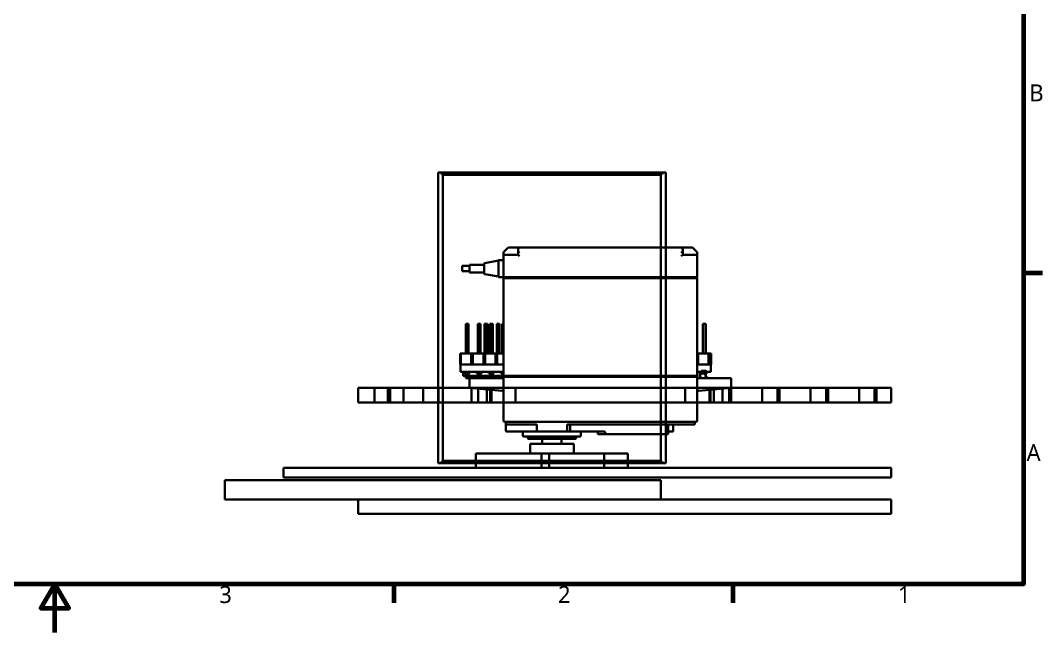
# Model space of a CAD drawing. Header units: millimetres. Extents: x 0 to 420, y 0 to 297.
# Drawn here: x 202.9 to 413.9, y 0 to 126.3 of the extents above; entities that cross this region are included whole.
import ezdxf

# ---------------------------------------------------------------- set-up
doc = ezdxf.new("R2010")
doc.units = ezdxf.units.MM
doc.layers.add('可見 (ISO)', color=7, linetype='Continuous', lineweight=35)
doc.layers.add('圖框 (ISO)', color=1, linetype='Continuous', lineweight=70, true_color=0xff0000)
doc.styles.add('註記文字 (ISO)', font='')
doc.styles.get('註記文字 (ISO)').set_extended_font_data('Microsoft JhengHei')

# ---------------------------------------------------------------- blocks, each defined once
blk = doc.blocks.new('圖框 預設圖框')
at = {"layer": '圖框 (ISO)'}
for p, q in [((410, 74.25), (413.9, 74.25)), ((280, 10), (280, 6.1)), ((350, 10), (350, 6.1))]:
    blk.add_line(p, q, dxfattribs=at)
at = {"layer": '圖框 (ISO)', "flags": 128}
for points in [[(10, 10), (10, 287), (410, 287), (410, 10), (10, 10)], [(210, 0), (210, 10), (207.11, 5), (212.89, 5), (210, 10)]]:
    blk.add_lwpolyline(points, dxfattribs=at)
at = {"layer": '圖框 (ISO)', "char_height": 3.5, "attachment_point": 7, "style": '註記文字 (ISO)'}
for s, insert in [('B', (411.16, 109.63)), ('A', (410.6, 35.38)), ('3', (243.95, 6.04)), ('2', (313.87, 6.1)), ('1', (384.04, 6.1))]:
    blk.add_mtext(s, dxfattribs=dict(at, insert=insert))

msp = doc.modelspace()

# ---------------------------------------------------------------- linework, layer by layer
at = {"layer": '可見 (ISO)'}
for p, q in [((336.12, 94.97), (289.12, 94.97)), ((289.12, 34.97), (289.12, 94.97)), ((335.62, 94.97), (289.62, 94.97)), ((290.12, 94.47), (289.62, 94.97)), ((335.12, 94.47), (335.62, 94.97)), ((336.12, 34.97), (336.12, 94.97)), ((335.12, 94.47), (290.12, 94.47)), ((290.12, 35.47), (290.12, 94.47)), ((335.12, 35.47), (335.12, 94.47)), ((302.62, 77.67), (302.62, 78.35)), ((302.92, 78.77), (302.71, 78.56)), ((303.12, 78.97), (302.92, 78.77)), ((303.48, 79.33), (303.12, 78.97)), ((303.83, 79.47), (304.12, 79.47)), ((304.12, 79.47), (306.12, 79.47)), ((305.62, 78.77), (305.62, 78.97)), ((305.62, 77.97), (305.62, 78.77)), ((305.71, 78.56), (305.92, 78.35)), ((306.12, 79.47), (339.12, 79.47)), ((339.12, 79.47), (341.12, 79.47)), ((339.53, 78.56), (339.32, 78.35)), ((339.62, 78.97), (339.62, 78.77)), ((339.62, 78.77), (339.62, 77.97)), ((341.12, 79.47), (341.42, 79.47)), ((342.12, 78.97), (341.77, 79.33)), ((342.32, 78.77), (342.12, 78.97)), ((342.53, 78.56), (342.32, 78.77)), ((342.62, 78.35), (342.62, 77.67)), ((298.62, 75.48), (298.62, 76.05)), ((298.79, 76.25), (301.62, 76.75)), ((301.62, 76.85), (302.62, 76.85)), ((301.62, 73.35), (301.62, 76.85)), ((302.62, 73.35), (302.62, 77.67)), ((303.12, 77.97), (302.92, 77.97)), ((303.12, 77.97), (305.62, 77.97)), ((305.62, 77.97), (305.92, 77.67)), ((339.62, 77.97), (339.32, 77.67)), ((339.62, 77.97), (342.12, 77.97)), ((342.32, 77.97), (342.12, 77.97)), ((342.62, 77.67), (342.62, 73.35)), ((294.12, 75.65), (294.12, 74.55)), ((294.12, 75.65), (295.62, 75.65)), ((294.12, 74.55), (295.62, 74.55)), ((295.62, 75.9), (295.62, 74.3)), ((295.62, 75.9), (298.62, 75.9)), ((295.62, 74.3), (298.62, 74.3)), ((298.62, 74.15), (298.62, 74.72)), ((301.62, 73.45), (298.79, 73.95)), ((301.62, 73.35), (302.62, 73.35)), ((302.62, 73.35), (302.8, 73.25)), ((302.62, 73.35), (303.12, 73.35)), ((302.8, 73.25), (302.62, 73.15)), ((302.62, 73.15), (303.12, 73.15)), ((302.62, 52.97), (302.62, 73.15)), ((302.8, 73.25), (303.12, 73.25)), ((342.12, 73.35), (303.12, 73.35)), ((342.12, 73.25), (303.12, 73.25)), ((342.12, 73.15), (303.12, 73.15)), ((342.12, 73.35), (342.62, 73.35)), ((342.12, 73.25), (342.45, 73.25)), ((342.12, 73.15), (342.62, 73.15)), ((342.62, 73.35), (342.45, 73.25)), ((342.45, 73.25), (342.62, 73.15)), ((342.62, 73.15), (342.62, 52.97)), ((295.32, 63.68), (294.82, 63.68)), ((294.82, 63.68), (294.82, 57.59)), ((295.4, 63.68), (295.32, 63.68)), ((295.32, 63.68), (295.32, 57.59)), ((295.4, 63.68), (295.4, 57.59)), ((297.82, 63.68), (297.32, 63.68)), ((297.32, 63.68), (297.32, 57.59)), ((297.91, 63.68), (297.82, 63.68)), ((297.82, 63.68), (297.82, 57.59)), ((297.91, 63.68), (297.91, 57.59)), ((299.22, 63.68), (298.72, 63.68)), ((298.72, 63.68), (298.72, 57.59)), ((299.31, 63.68), (299.22, 63.68)), ((299.22, 63.68), (299.22, 57.59)), ((299.31, 63.68), (299.31, 57.59)), ((300.32, 63.68), (299.82, 63.68)), ((299.82, 63.68), (299.82, 57.59)), ((300.41, 63.68), (300.32, 63.68)), ((300.32, 63.68), (300.32, 57.59)), ((300.41, 63.68), (300.41, 57.59)), ((301.73, 63.68), (301.23, 63.68)), ((301.23, 63.68), (301.23, 57.59)), ((301.81, 63.68), (301.73, 63.68)), ((301.73, 63.68), (301.73, 57.59)), ((301.81, 63.68), (301.81, 57.59)), ((302.62, 63.68), (302.33, 63.68)), ((302.33, 63.68), (302.33, 57.59)), ((344.29, 63.68), (343.79, 63.68)), ((343.79, 63.68), (343.79, 57.59)), ((344.37, 63.68), (344.29, 63.68)), ((344.29, 63.68), (344.29, 57.59)), ((344.37, 63.68), (344.37, 57.59)), ((293.68, 57.59), (293.82, 57.59)), ((293.68, 55.3), (293.68, 57.59)), ((295.98, 57.59), (293.82, 57.59)), ((293.82, 57.59), (293.82, 55.3)), ((295.98, 57.59), (296.18, 57.59)), ((295.98, 55.3), (295.98, 57.59)), ((296.18, 57.59), (296.33, 57.59)), ((296.18, 57.59), (296.18, 55.3)), ((298.48, 57.59), (296.33, 57.59)), ((296.33, 57.59), (296.33, 55.3)), ((298.48, 57.59), (298.68, 57.59)), ((298.48, 55.3), (298.48, 57.59)), ((298.68, 57.59), (298.83, 57.59)), ((298.68, 57.59), (298.68, 55.3)), ((300.98, 57.59), (298.83, 57.59)), ((298.83, 57.59), (298.83, 55.3)), ((300.98, 57.59), (301.19, 57.59)), ((300.98, 55.3), (300.98, 57.59)), ((301.19, 57.59), (301.33, 57.59)), ((301.19, 57.59), (301.19, 55.3)), ((302.62, 57.59), (301.33, 57.59)), ((301.33, 57.59), (301.33, 55.3)), ((342.62, 57.59), (342.65, 57.59)), ((342.65, 57.59), (342.79, 57.59)), ((342.65, 57.59), (342.65, 55.3)), ((344.94, 57.59), (342.79, 57.59)), ((342.79, 57.59), (342.79, 55.3)), ((344.94, 57.59), (345.15, 57.59)), ((344.94, 55.3), (344.94, 57.59)), ((345.48, 57.59), (345.15, 57.59)), ((345.15, 57.59), (345.15, 55.3)), ((345.48, 55.3), (345.48, 57.59)), ((293.82, 55.3), (293.68, 55.3)), ((293.74, 53.78), (293.74, 55.3)), ((293.98, 55.3), (293.82, 55.3)), ((294.38, 55.3), (293.98, 55.3)), ((302.62, 55.3), (294.38, 55.3)), ((345.4, 55.3), (342.62, 55.3)), ((345.48, 55.3), (345.15, 55.3)), ((345.41, 53.78), (345.41, 55.3)), ((293.74, 53.78), (294.38, 53.78)), ((294.29, 53.01), (294.29, 53.77)), ((294.82, 53.01), (294.29, 53.01)), ((302.62, 53.78), (294.38, 53.78)), ((294.82, 53.49), (294.82, 52.51)), ((295.32, 53.49), (295.32, 52.51)), ((295.4, 53.36), (295.4, 52.51)), ((297.32, 53.01), (295.4, 53.01)), ((297.32, 53.49), (297.32, 52.51)), ((297.82, 53.49), (297.82, 52.51)), ((297.91, 53.36), (297.91, 52.51)), ((299.82, 53.01), (297.91, 53.01)), ((298.72, 53.01), (298.72, 52.51)), ((299.22, 53.01), (299.22, 52.51)), ((299.31, 53.01), (299.31, 52.51)), ((299.82, 53.49), (299.82, 52.51)), ((300.32, 53.49), (300.32, 52.51)), ((300.41, 53.36), (300.41, 52.51)), ((302.33, 53.01), (300.41, 53.01)), ((301.18, 52.47), (301.18, 53.01)), ((302.33, 53.49), (302.33, 52.51)), ((302.62, 52.97), (303.12, 52.97)), ((302.62, 52.97), (302.8, 52.87)), ((302.8, 52.87), (302.62, 52.77)), ((302.62, 50.17), (302.62, 52.77)), ((302.62, 52.77), (303.12, 52.77)), ((302.8, 52.87), (303.12, 52.87)), ((342.12, 52.97), (303.12, 52.97)), ((342.12, 52.87), (303.12, 52.87)), ((342.12, 52.77), (303.12, 52.77)), ((342.12, 52.97), (342.62, 52.97)), ((342.12, 52.87), (342.45, 52.87)), ((342.12, 52.77), (342.62, 52.77)), ((342.62, 52.97), (342.45, 52.87)), ((342.45, 52.87), (342.62, 52.77)), ((343.35, 53.78), (342.62, 53.78)), ((342.62, 53.76), (342.73, 53.77)), ((342.62, 53.75), (343.33, 53.75)), ((342.62, 50.17), (342.62, 52.77)), ((342.73, 53.77), (342.73, 53.75)), ((343.26, 53.59), (343.18, 53.06)), ((343.3, 53.38), (343.21, 52.85)), ((343.33, 53.75), (343.4, 53.84)), ((343.33, 53.45), (343.33, 53.75)), ((343.78, 53.45), (343.33, 53.45)), ((343.94, 53.99), (343.56, 53.99)), ((343.56, 53.56), (343.63, 53.65)), ((343.78, 53.45), (343.78, 53.45)), ((344.23, 53.45), (343.78, 53.45)), ((344.17, 53.81), (343.79, 53.81)), ((343.94, 53.99), (344.17, 53.81)), ((344.01, 53.99), (344.39, 53.99)), ((344.08, 53.65), (344.01, 53.56)), ((344.01, 53.56), (344.08, 53.65)), ((344.23, 53.45), (344.23, 53.45)), ((344.62, 53.81), (344.24, 53.81)), ((344.35, 52.85), (344.26, 53.38)), ((344.39, 53.06), (344.32, 53.46)), ((344.37, 53.36), (344.37, 53.16)), ((344.4, 53.99), (344.63, 53.81)), ((344.46, 53.56), (344.53, 53.65)), ((345.4, 53.78), (344.62, 53.78)), ((345.4, 53.78), (345.41, 53.78)), ((295.32, 52.51), (294.82, 52.51)), ((295.4, 52.51), (295.32, 52.51)), ((295.62, 50.47), (295.62, 52.47)), ((297.12, 52.47), (295.62, 52.47)), ((302.32, 52.47), (297.12, 52.47)), ((297.82, 52.51), (297.32, 52.51)), ((297.91, 52.51), (297.82, 52.51)), ((299.22, 52.51), (298.72, 52.51)), ((299.31, 52.51), (299.22, 52.51)), ((300.32, 52.51), (299.82, 52.51)), ((300.41, 52.51), (300.32, 52.51)), ((302.46, 52.51), (302.33, 52.51)), ((342.92, 52.47), (348.12, 52.47)), ((343.2, 52.67), (343.15, 52.67)), ((343.15, 52.47), (343.15, 52.67)), ((343.46, 52.67), (343.2, 52.67)), ((344.61, 52.67), (344.37, 52.67)), ((344.37, 52.67), (344.37, 52.67)), ((344.61, 52.67), (344.7, 52.67)), ((349.62, 52.47), (348.12, 52.47)), ((349.62, 52.47), (349.62, 50.47)), ((295.62, 50.47), (272.62, 50.47)), ((272.62, 50.47), (290.12, 50.47)), ((272.62, 50.47), (382.62, 50.47)), ((272.62, 47.47), (272.62, 50.47)), ((272.62, 50.47), (272.62, 47.47)), ((272.62, 50.47), (272.62, 47.47)), ((272.62, 50.47), (272.62, 47.47)), ((276.02, 50.47), (279.22, 50.47)), ((276.02, 50.47), (279.22, 50.47)), ((276.02, 47.47), (276.02, 50.47)), ((276.02, 47.47), (276.02, 50.47)), ((278.78, 50.47), (281.98, 50.47)), ((278.78, 47.47), (278.78, 50.47)), ((279.22, 47.47), (279.22, 50.47)), ((279.22, 47.47), (279.22, 50.47)), ((281.98, 47.47), (281.98, 50.47)), ((286.02, 50.47), (289.22, 50.47)), ((286.02, 50.47), (289.22, 50.47)), ((286.02, 50.47), (289.22, 50.47)), ((286.02, 50.47), (289.22, 50.47)), ((286.02, 50.47), (289.22, 50.47)), ((286.02, 50.47), (286.02, 47.47)), ((286.02, 50.47), (286.02, 47.47)), ((286.02, 50.47), (286.02, 47.47)), ((286.02, 50.47), (286.02, 47.47)), ((286.02, 50.47), (286.02, 47.47)), ((289.12, 50.47), (336.12, 50.47)), ((289.12, 47.47), (289.12, 50.47)), ((289.22, 50.47), (289.22, 47.47)), ((289.22, 50.47), (289.22, 47.47)), ((289.22, 50.47), (289.22, 47.47)), ((289.22, 50.47), (289.22, 47.47)), ((289.22, 50.47), (289.22, 47.47)), ((290.12, 50.47), (290.12, 47.47)), ((295.62, 50.47), (297.12, 50.47)), ((295.62, 50.47), (302.32, 49.89)), ((296.02, 50.44), (296.02, 47.47)), ((296.02, 50.44), (296.02, 47.47)), ((296.02, 50.44), (296.02, 47.47)), ((296.02, 50.44), (296.02, 47.47)), ((296.02, 50.44), (296.02, 47.47)), ((302.32, 50.47), (297.12, 50.47)), ((297.39, 47.47), (297.39, 50.47)), ((297.39, 47.47), (297.39, 50.32)), ((299.22, 50.16), (299.22, 47.47)), ((299.22, 50.16), (299.22, 47.47)), ((299.22, 50.16), (299.22, 47.47)), ((299.22, 50.16), (299.22, 47.47)), ((299.22, 50.16), (299.22, 47.47)), ((299.85, 47.47), (299.85, 50.47)), ((299.85, 47.47), (299.85, 50.1)), ((300.12, 50.47), (305.12, 50.47)), ((300.12, 50.47), (300.12, 47.47)), ((300.12, 50.08), (300.12, 47.47)), ((302.35, 49.88), (302.32, 49.89)), ((302.62, 43.77), (302.62, 50.17)), ((305.12, 47.47), (305.12, 50.47)), ((340.12, 50.47), (305.12, 50.47)), ((336.12, 47.47), (336.12, 50.47)), ((340.12, 47.47), (340.12, 50.47)), ((340.12, 50.47), (345.12, 50.47)), ((342.62, 50.17), (342.62, 43.77)), ((342.92, 49.89), (342.9, 49.88)), ((342.92, 50.47), (348.12, 50.47)), ((349.62, 50.47), (342.92, 49.89)), ((345.12, 50.47), (345.12, 47.47)), ((345.12, 50.08), (345.12, 47.47)), ((345.39, 47.47), (345.39, 50.47)), ((345.39, 47.47), (345.39, 50.1)), ((346.02, 50.16), (346.02, 47.47)), ((346.02, 50.16), (346.02, 47.47)), ((346.02, 50.16), (346.02, 47.47)), ((346.02, 50.16), (346.02, 47.47)), ((346.02, 50.16), (346.02, 47.47)), ((347.85, 47.47), (347.85, 50.47)), ((347.85, 47.47), (347.85, 50.32)), ((348.12, 50.47), (349.62, 50.47)), ((349.22, 50.44), (349.22, 47.47)), ((349.22, 50.44), (349.22, 47.47)), ((349.22, 50.44), (349.22, 47.47)), ((349.22, 50.44), (349.22, 47.47)), ((349.22, 50.44), (349.22, 47.47)), ((349.62, 50.47), (359.62, 50.47)), ((349.62, 50.47), (359.62, 50.47)), ((349.62, 50.47), (359.62, 50.47)), ((349.62, 50.47), (349.62, 47.47)), ((349.62, 50.47), (349.62, 47.47)), ((349.62, 50.47), (349.62, 47.47)), ((382.62, 50.47), (349.62, 50.47)), ((356.02, 50.47), (359.22, 50.47)), ((356.02, 50.47), (359.22, 50.47)), ((356.02, 50.47), (359.22, 50.47)), ((356.02, 50.47), (359.22, 50.47)), ((356.02, 50.47), (359.22, 50.47)), ((356.02, 50.47), (356.02, 47.47)), ((356.02, 50.47), (356.02, 47.47)), ((356.02, 50.47), (356.02, 47.47)), ((356.02, 50.47), (356.02, 47.47)), ((356.02, 50.47), (356.02, 47.47)), ((359.22, 50.47), (359.22, 47.47)), ((359.22, 50.47), (359.22, 47.47)), ((359.22, 50.47), (359.22, 47.47)), ((359.22, 50.47), (359.22, 47.47)), ((359.22, 50.47), (359.22, 47.47)), ((359.62, 50.47), (359.62, 47.47)), ((359.62, 50.47), (359.62, 47.47)), ((359.62, 50.47), (359.62, 47.47)), ((366.02, 50.47), (369.22, 50.47)), ((366.02, 50.47), (369.22, 50.47)), ((366.02, 50.47), (369.22, 50.47)), ((366.02, 50.47), (369.22, 50.47)), ((366.02, 50.47), (369.22, 50.47)), ((366.02, 50.47), (366.02, 47.47)), ((366.02, 50.47), (366.02, 47.47)), ((366.02, 50.47), (366.02, 47.47)), ((366.02, 50.47), (366.02, 47.47)), ((366.02, 50.47), (366.02, 47.47)), ((369.22, 50.47), (369.22, 47.47)), ((369.22, 50.47), (369.22, 47.47)), ((369.22, 50.47), (369.22, 47.47)), ((369.22, 50.47), (369.22, 47.47)), ((369.22, 50.47), (369.22, 47.47)), ((369.62, 50.47), (379.62, 50.47)), ((369.62, 50.47), (379.62, 50.47)), ((369.62, 50.47), (379.62, 50.47)), ((369.62, 50.47), (369.62, 47.47)), ((369.62, 50.47), (369.62, 47.47)), ((369.62, 50.47), (369.62, 47.47)), ((376.02, 50.47), (379.22, 50.47)), ((376.02, 50.47), (379.22, 50.47)), ((376.02, 50.47), (379.22, 50.47)), ((376.02, 50.47), (379.22, 50.47)), ((376.02, 50.47), (379.22, 50.47)), ((376.02, 50.47), (376.02, 47.47)), ((376.02, 50.47), (376.02, 47.47)), ((376.02, 50.47), (376.02, 47.47)), ((376.02, 50.47), (376.02, 47.47)), ((376.02, 50.47), (376.02, 47.47)), ((376.02, 50.47), (379.22, 50.47)), ((376.02, 50.47), (379.22, 50.47)), ((376.02, 47.47), (376.02, 50.47)), ((376.02, 47.47), (376.02, 50.47)), ((379.22, 50.47), (379.22, 47.47)), ((379.22, 50.47), (379.22, 47.47)), ((379.22, 50.47), (379.22, 47.47)), ((379.22, 50.47), (379.22, 47.47)), ((379.22, 50.47), (379.22, 47.47)), ((379.22, 47.47), (379.22, 50.47)), ((379.22, 47.47), (379.22, 50.47)), ((379.62, 50.47), (379.62, 47.47)), ((379.62, 50.47), (379.62, 47.47)), ((379.62, 50.47), (379.62, 47.47)), ((382.62, 50.47), (382.62, 47.47)), ((382.62, 50.47), (382.62, 47.47)), ((290.12, 47.47), (272.62, 47.47)), ((382.62, 47.47), (272.62, 47.47)), ((272.62, 47.47), (302.62, 47.47)), ((279.22, 47.47), (276.02, 47.47)), ((279.22, 47.47), (276.02, 47.47)), ((281.98, 47.47), (278.78, 47.47)), ((289.22, 47.47), (286.02, 47.47)), ((289.22, 47.47), (286.02, 47.47)), ((289.22, 47.47), (286.02, 47.47)), ((289.22, 47.47), (286.02, 47.47)), ((289.22, 47.47), (286.02, 47.47)), ((336.12, 47.47), (289.12, 47.47)), ((299.22, 47.47), (296.02, 47.47)), ((299.22, 47.47), (296.02, 47.47)), ((299.22, 47.47), (296.02, 47.47)), ((299.22, 47.47), (296.02, 47.47)), ((299.22, 47.47), (296.02, 47.47)), ((299.85, 47.47), (297.39, 47.47)), ((299.85, 47.47), (297.39, 47.47)), ((302.62, 47.47), (300.12, 47.47)), ((305.12, 47.47), (300.12, 47.47)), ((305.12, 47.47), (340.12, 47.47)), ((345.12, 47.47), (340.12, 47.47)), ((345.12, 47.47), (342.62, 47.47)), ((342.62, 47.47), (382.62, 47.47)), ((347.85, 47.47), (345.39, 47.47)), ((347.85, 47.47), (345.39, 47.47)), ((349.22, 47.47), (346.02, 47.47)), ((349.22, 47.47), (346.02, 47.47)), ((349.22, 47.47), (346.02, 47.47)), ((349.22, 47.47), (346.02, 47.47)), ((349.22, 47.47), (346.02, 47.47)), ((359.62, 47.47), (349.62, 47.47)), ((359.62, 47.47), (349.62, 47.47)), ((359.62, 47.47), (349.62, 47.47)), ((359.22, 47.47), (356.02, 47.47)), ((359.22, 47.47), (356.02, 47.47)), ((359.22, 47.47), (356.02, 47.47)), ((359.22, 47.47), (356.02, 47.47)), ((359.22, 47.47), (356.02, 47.47)), ((369.22, 47.47), (366.02, 47.47)), ((369.22, 47.47), (366.02, 47.47)), ((369.22, 47.47), (366.02, 47.47)), ((369.22, 47.47), (366.02, 47.47)), ((369.22, 47.47), (366.02, 47.47)), ((379.62, 47.47), (369.62, 47.47)), ((379.62, 47.47), (369.62, 47.47)), ((379.62, 47.47), (369.62, 47.47)), ((379.22, 47.47), (376.02, 47.47)), ((379.22, 47.47), (376.02, 47.47)), ((379.22, 47.47), (376.02, 47.47)), ((379.22, 47.47), (376.02, 47.47)), ((379.22, 47.47), (376.02, 47.47)), ((379.22, 47.47), (376.02, 47.47)), ((379.22, 47.47), (376.02, 47.47)), ((302.92, 43.47), (303.12, 43.47)), ((342.12, 43.47), (303.12, 43.47)), ((303.12, 42.97), (303.12, 43.47)), ((309.5, 42.97), (303.12, 42.97)), ((303.12, 41.67), (303.12, 42.97)), ((309.5, 41.67), (309.5, 42.97)), ((342.12, 42.97), (315.74, 42.97)), ((315.74, 41.67), (315.74, 42.97)), ((316.42, 41.67), (316.42, 42.97)), ((336.62, 40.97), (336.62, 42.97)), ((337.62, 41.47), (337.62, 42.97)), ((342.12, 43.47), (342.32, 43.47)), ((342.12, 42.97), (342.12, 43.47)), ((303.32, 41.47), (309.53, 41.47)), ((306.62, 40.67), (306.62, 41.27)), ((306.82, 40.47), (318.42, 40.47)), ((307.62, 40.17), (307.62, 40.27)), ((315.71, 41.47), (309.53, 41.47)), ((315.71, 41.47), (316.38, 41.47)), ((323.42, 41.47), (316.38, 41.47)), ((317.62, 40.17), (317.62, 40.27)), ((318.62, 40.67), (318.62, 41.27)), ((322.12, 40.97), (322.12, 41.27)), ((322.12, 40.97), (323.62, 40.97)), ((323.62, 40.97), (323.62, 41.27)), ((323.62, 40.97), (323.82, 40.97)), ((336.62, 40.97), (323.82, 40.97)), ((336.62, 41.47), (337.62, 41.47)), ((307.82, 39.97), (317.42, 39.97)), ((317.12, 38.97), (308.12, 38.97)), ((308.12, 38.97), (308.12, 36.97)), ((310.62, 38.97), (310.62, 39.77)), ((314.62, 38.97), (314.62, 39.77)), ((317.12, 38.97), (317.12, 36.97)), ((299.7, 36.97), (296.94, 36.97)), ((296.94, 36.97), (296.94, 33.97)), ((299.7, 36.97), (310.46, 36.97)), ((312.02, 36.97), (310.46, 36.97)), ((310.46, 36.97), (310.46, 33.97)), ((312.02, 36.97), (312.02, 33.97)), ((312.02, 36.97), (319.91, 36.97)), ((323.38, 36.97), (319.91, 36.97)), ((323.38, 36.97), (327.66, 36.97)), ((323.38, 36.97), (323.38, 33.97)), ((328.31, 36.97), (327.66, 36.97)), ((328.31, 36.97), (328.31, 33.97)), ((257.24, 31.97), (257.24, 33.97)), ((382.62, 33.97), (257.24, 33.97)), ((336.12, 34.97), (289.12, 34.97)), ((290.12, 35.47), (289.62, 34.97)), ((335.62, 34.97), (289.62, 34.97)), ((335.12, 35.47), (290.12, 35.47)), ((335.12, 35.47), (335.62, 34.97)), ((382.62, 31.97), (382.62, 33.97)), ((257.24, 31.97), (382.62, 31.97)), ((245.12, 31.47), (245.12, 27.47)), ((245.12, 31.47), (312.62, 31.47)), ((312.62, 31.47), (335.12, 31.47)), ((335.12, 31.47), (335.12, 27.47)), ((245.12, 27.47), (272.62, 27.47)), ((272.62, 27.47), (272.62, 24.47)), ((272.62, 27.47), (382.62, 27.47)), ((382.62, 24.47), (382.62, 27.47)), ((382.62, 24.47), (272.62, 24.47))]:
    msp.add_line(p, q, dxfattribs=at)
for centre, radius, start, end in [((302.92, 78.35), 0.3, 135, 180), ((303.83, 78.97), 0.5, 90, 135), ((306.12, 78.97), 0.5, 135, 180), ((305.92, 78.77), 0.3, 180, 225), ((306.12, 78.97), 0.5, 90, 135), ((339.12, 78.97), 0.5, 45, 90), ((339.12, 78.97), 0.5, 0, 45), ((339.32, 78.77), 0.3, 315, 0), ((341.42, 78.97), 0.5, 45, 90), ((342.32, 78.35), 0.3, 0, 45), ((298.82, 76.05), 0.2, 100, 180), ((302.92, 77.67), 0.3, 90, 180), ((342.32, 77.67), 0.3, 0, 90), ((298.82, 74.15), 0.2, 180, 260), ((294.22, 53.14), 0.635, 20.2578, 90), ((296, 53.14), 0.635, 90, 173.805), ((296.72, 53.14), 0.635, 20.2578, 90), ((298.5, 53.14), 0.635, 90, 173.805), ((299.23, 53.14), 0.635, 20.2578, 90), ((301.01, 53.14), 0.635, 90, 173.805), ((301.73, 53.14), 0.635, 20.2578, 90), ((302.32, 52.77), 0.3, 270, 0), ((342.92, 52.77), 0.3, 180, 270), ((343.19, 53.14), 0.635, 76.5272, 90), ((344.97, 53.14), 0.635, 90, 166.637), ((302.32, 50.17), 0.3, 0, 90), ((302.32, 49.59), 0.3, 0, 85), ((342.92, 50.17), 0.3, 90, 180), ((342.92, 49.59), 0.3, 95, 180), ((302.92, 43.77), 0.3, 180, 270), ((342.32, 43.77), 0.3, 270, 0), ((306.42, 41.27), 0.2, 0, 90), ((306.82, 40.67), 0.2, 180, 270), ((307.42, 40.27), 0.2, 0, 90), ((307.82, 40.17), 0.2, 180, 270), ((317.42, 40.17), 0.2, 270, 0), ((317.82, 40.27), 0.2, 90, 180), ((318.42, 40.67), 0.2, 270, 0), ((318.82, 41.27), 0.2, 90, 180), ((321.92, 41.27), 0.2, 0, 90), ((323.42, 41.27), 0.2, 0, 90), ((310.42, 39.77), 0.2, 0, 90), ((314.82, 39.77), 0.2, 90, 180)]:
    msp.add_arc(centre, radius, start, end, dxfattribs=at)
for centre, major_axis, ratio, start_param, end_param in [((342.53, 53.77), (0.2, 0.001), 0.017201, 6.113316, 7.400463), ((343.24, 52.67), (0, -0.55), 0.169028, 3.927, 4.694613), ((343.24, 52.67), (0, -0.25), 0.169028, 3.926991, 4.694208), ((343.33, 53.2), (0, 0.55), 0.169028, 0, 0.785398), ((343.33, 53.2), (0, 0.25), 0.169028, 0, 0.785398), ((343.33, 53.75), (0, -0.301), 0.985611, 0.001599, 0.897273), ((343.43, 53.84), (0.126, 0.155), 0.132117, 0.106564, 1.677361), ((343.67, 53.65), (0.126, 0.155), 0.132117, 0.106564, 1.677361), ((343.78, 53.75), (0, -0.301), 0.985611, 0, 0.897273), ((343.78, 53.75), (0, -0.301), 0.985611, 0, 0.897273), ((343.82, 53.84), (0.126, 0.155), 0.132117, 0, 0.106564), ((343.89, 53.84), (0.126, 0.155), 0.132117, 0.106564, 0.681485), ((344.12, 53.65), (0.126, 0.155), 0.132117, 0.106564, 1.677361), ((344.05, 53.65), (0.126, 0.155), 0.132117, 4.818953, 6.38975), ((344.23, 53.75), (0, -0.301), 0.985611, 0.001066, 0.897273), ((344.23, 53.2), (0, 0.25), 0.169028, 5.497787, 6.283185), ((344.32, 52.67), (0, 0.25), 0.169028, 4.730156, 5.497787), ((344.27, 53.84), (0.126, 0.155), 0.132117, 0, 0.106564), ((344.32, 52.67), (0, 0.55), 0.169028, 4.730165, 5.497778), ((344.5, 53.65), (0.126, 0.155), 0.132117, 4.818953, 6.38975), ((343.24, 52.67), (0, -0.55), 0.169028, 4.694622, 4.712389), ((343.24, 52.67), (0, -0.25), 0.169028, 4.694622, 4.712389), ((343.2, 52.47), (0, 0.2), 0.499236, 4.735011, 6.283185), ((343.46, 52.47), (0, 0.2), 0.499236, 4.735011, 6.283185), ((344.32, 52.67), (0, 0.25), 0.169028, 4.712389, 4.730156), ((344.32, 52.67), (0, 0.55), 0.169028, 4.712389, 4.730156), ((344.7, 52.47), (0, 0.2), 0.759409, 4.735011, 6.283185)]:
    msp.add_ellipse(centre, major_axis=major_axis, ratio=ratio, start_param=start_param, end_param=end_param, dxfattribs=at)
for points, knots in [([(298.62, 74.72), (298.62, 74.75), (298.62, 74.79), (298.62, 74.86), (298.62, 74.91), (298.62, 74.98), (298.62, 75.01), (298.62, 75.06), (298.62, 75.07), (298.62, 75.09), (298.62, 75.1), (298.62, 75.12), (298.62, 75.14), (298.62, 75.17), (298.62, 75.18), (298.62, 75.2), (298.62, 75.21), (298.62, 75.24), (298.62, 75.26), (298.62, 75.3), (298.62, 75.31), (298.62, 75.37), (298.62, 75.43), (298.62, 75.48)], [0, 0, 0, 0, 0.01158153, 0.01158153, 0.02452537, 0.02452537, 0.03373136, 0.03373136, 0.03909532, 0.03909532, 0.03977903, 0.03977903, 0.04521829, 0.04521829, 0.04993871, 0.04993871, 0.05096258, 0.05096258, 0.05874214, 0.05874214, 0.06156382, 0.06156382, 0.07956693, 0.07956693, 0.07956693, 0.07956693]), ([(303.32, 41.47), (303.32, 41.47), (303.32, 41.47), (303.29, 41.47), (303.27, 41.48), (303.22, 41.5), (303.2, 41.52), (303.16, 41.55), (303.15, 41.57), (303.13, 41.62), (303.12, 41.65), (303.12, 41.67)], [-0.06325149, -0.06325149, -0.06325149, -0.06325149, -0.06304851, -0.06304851, -0.05490318, -0.05490318, -0.047025, -0.047025, -0.03924916, -0.03924916, -0.03152426, -0.03152426, -0.03152426, -0.03152426]), ([(309.53, 41.47), (309.53, 41.47), (309.53, 41.47), (309.53, 41.47), (309.52, 41.48), (309.52, 41.5), (309.51, 41.52), (309.51, 41.55), (309.5, 41.57), (309.5, 41.62), (309.5, 41.65), (309.5, 41.67)], [-0.00020298, -0.00020298, -0.00020298, -0.00020298, 0, 0, 0.00814533, 0.00814533, 0.01602351, 0.01602351, 0.02379935, 0.02379935, 0.03152426, 0.03152426, 0.03152426, 0.03152426]), ([(315.74, 41.67), (315.74, 41.65), (315.74, 41.62), (315.74, 41.57), (315.74, 41.55), (315.73, 41.52), (315.73, 41.5), (315.72, 41.48), (315.72, 41.47), (315.71, 41.47), (315.71, 41.47), (315.71, 41.47)], [0.03152426, 0.03152426, 0.03152426, 0.03152426, 0.03924916, 0.03924916, 0.047025, 0.047025, 0.05490318, 0.05490318, 0.06304851, 0.06304851, 0.06325149, 0.06325149, 0.06325149, 0.06325149]), ([(316.42, 41.67), (316.42, 41.65), (316.42, 41.62), (316.42, 41.57), (316.41, 41.55), (316.41, 41.52), (316.4, 41.5), (316.39, 41.48), (316.39, 41.47), (316.38, 41.47), (316.38, 41.47), (316.38, 41.47)], [0.03163257, 0.03163257, 0.03163257, 0.03163257, 0.03931294, 0.03931294, 0.04706942, 0.04706942, 0.05497991, 0.05497991, 0.06326515, 0.06326515, 0.06346933, 0.06346933, 0.06346933, 0.06346933])]:
    msp.add_open_spline(points, degree=3, knots=knots, dxfattribs=at)
for points in [[(295.07, 53.14), (295, 53.25), (294.91, 53.38), (294.82, 53.49)], [(295.32, 53.49), (295.22, 53.38), (295.14, 53.25), (295.07, 53.14)], [(295.36, 53.14), (295.35, 53.25), (295.33, 53.38), (295.32, 53.49)], [(295.37, 53.21), (295.36, 53.19), (295.36, 53.16), (295.36, 53.14)], [(297.57, 53.14), (297.5, 53.25), (297.41, 53.38), (297.32, 53.49)], [(297.82, 53.49), (297.73, 53.38), (297.64, 53.25), (297.57, 53.14)], [(297.86, 53.14), (297.85, 53.25), (297.84, 53.38), (297.82, 53.49)], [(297.87, 53.21), (297.87, 53.19), (297.87, 53.16), (297.86, 53.14)], [(300.07, 53.14), (300, 53.25), (299.92, 53.38), (299.82, 53.49)], [(300.32, 53.49), (300.23, 53.38), (300.14, 53.25), (300.07, 53.14)], [(300.37, 53.14), (300.35, 53.25), (300.34, 53.38), (300.32, 53.49)], [(300.37, 53.21), (300.37, 53.19), (300.37, 53.16), (300.37, 53.14)], [(302.58, 53.14), (302.51, 53.25), (302.42, 53.38), (302.33, 53.49)], [(302.62, 53.21), (302.61, 53.19), (302.59, 53.16), (302.58, 53.14)]]:
    msp.add_open_spline(points, degree=3, dxfattribs=at)

# ---------------------------------------------------------------- block references
msp.add_blockref('圖框 預設圖框', (0, 0))

doc.saveas('drawing.dxf')
